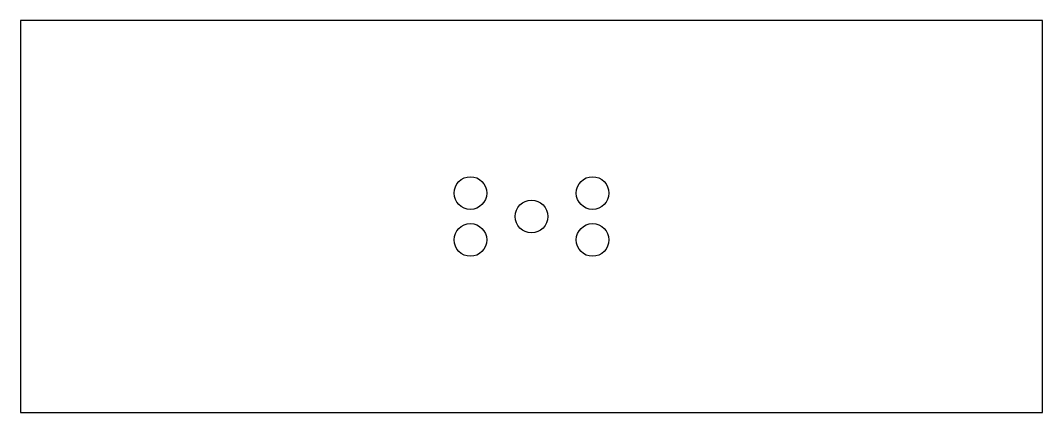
# Model space of a CAD drawing. Header units: millimetres. Extents: x -62 to 62, y -24 to 24.
import ezdxf

# ---------------------------------------------------------------- set-up
doc = ezdxf.new("R2010")
doc.units = ezdxf.units.MM

msp = doc.modelspace()

# ---------------------------------------------------------------- linework, layer by layer
at = {"color": 7, "linetype": 'Continuous', "lineweight": 25}
for p, q in [((62.5, 24), (-62.5, 24)), ((-62.5, 24), (-62.5, -24)), ((62.5, -24), (62.5, 24)), ((-62.5, -24), (62.5, -24))]:
    msp.add_line(p, q, dxfattribs=at)
for centre in [(-7.47, 2.87), (7.47, 2.87), (0, 0), (-7.47, -2.87), (7.47, -2.87)]:
    msp.add_circle(centre, 2, dxfattribs=at)

doc.saveas('drawing.dxf')
